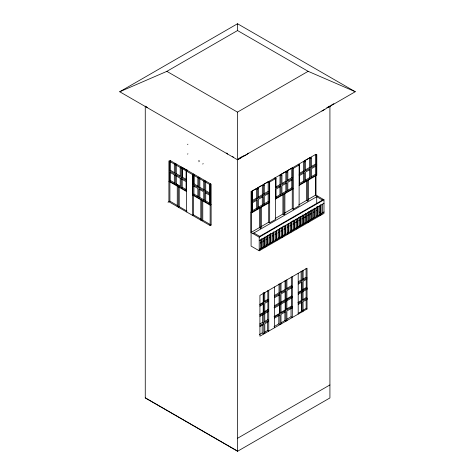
<?xml version="1.0" encoding="UTF-8"?>
<svg xmlns="http://www.w3.org/2000/svg" width="475" height="475" viewBox="0 0 475 475"><rect width="100%" height="100%" fill="white"/><g stroke="black" fill="none" stroke-linecap="round" stroke-linejoin="round"><path stroke-width="0.71" d="M260.686 248.989L322.525 213.287L322.525 204.155M239.37 158.187L238.414 159.321L241.359 157.617L242.315 156.489M248.205 153.087L247.249 154.215L244.304 155.919M328.795 106.495L327.839 107.629L330.784 105.925M119.736 91.758L237.53 23.75L355.264 91.722L237.47 159.731L119.736 91.758L166.856 71.357L237.53 30.548L308.144 71.321L355.264 91.722M166.856 71.357L237.47 112.124L308.144 71.321M187.471 144.465L187.928 144.198M187.471 154.102L187.928 153.835M175.299 163.495L174.313 164.059L174.313 173.696L169.403 170.857L169.403 161.221L170.382 160.657L170.382 170.293L174.681 172.775M169.403 170.857L170.382 170.293M181.189 168.025L182.198 167.443L187.102 170.276M176.278 173.696L176.278 164.059L175.299 164.629L175.299 174.26L176.278 173.696L179.96 175.821M198.758 160.615L199.215 160.354M198.758 161.749L199.31 161.435M187.471 170.062L186.093 170.857L186.093 180.494L181.189 177.662L181.189 166.891L180.203 167.461L180.203 177.098L175.299 174.26M181.189 178.796L181.189 187.862L186.093 190.695L186.093 181.628L169.403 171.992L169.403 181.058L170.382 180.494L174.681 182.976M187.566 170.572L186.58 171.143L186.58 211.945M169.403 181.628L170.382 181.058M202.683 164.018L203.235 163.697M181.189 177.662L182.566 176.866L182.566 168.714M179.989 186.004L176.308 183.878L175.299 184.46L175.299 175.394M193.456 173.975L192.47 174.545L192.47 215.347L193.456 214.783L193.456 195.106M193.942 174.26L192.963 174.824L192.963 184.46L197.867 187.292L197.867 177.662L198.853 177.092L198.853 187.862L203.757 190.695L203.757 181.058L204.743 180.494L204.743 191.259L209.647 194.097L210.633 193.527L210.633 183.89L209.647 184.46L209.647 194.097M181.189 187.862L182.198 187.281L186.491 189.757M198.853 178.226L199.833 177.662M192.963 184.46L193.942 183.89L198.235 186.372M242.072 156.732L243.835 155.711M326.782 107.76L327.964 107.077M331.497 105.04L333.854 103.681M321.949 111.025L324.894 109.327M168.002 202.273L169.896 201.18L177.602 205.627M204.743 181.628L205.723 181.058L205.723 190.695L210.633 193.527M198.853 187.862L199.833 187.292L204.125 189.774M192.963 194.661L197.867 197.493L197.867 188.427L192.963 185.594L192.963 194.661L193.942 194.097L198.235 196.573M204.743 191.259L205.723 190.695M198.853 198.063L203.757 200.895L203.757 191.829L198.853 188.997L198.853 198.063L199.833 197.493L204.125 199.975M209.647 195.225L210.633 194.661L210.633 203.727L209.647 204.297L204.743 201.459L204.743 192.393L209.647 195.225L209.647 204.297M204.743 201.459L205.723 200.895L210.633 203.727M251.513 201.002L251.513 191.366L256.423 188.527L257.408 189.098L258.388 188.527L258.388 198.164L263.298 195.332L263.298 185.695L264.278 185.131L264.278 194.762L269.183 191.936L269.183 182.299L276.052 178.333L276.052 187.969L280.962 185.131L280.962 175.501L281.942 174.931L281.942 184.567L286.853 181.735L286.853 172.098L285.867 171.528L280.962 174.367L281.942 174.931M263.298 185.695L262.313 185.131L257.408 187.963L258.388 188.527M269.183 182.299L268.167 181.717L263.263 184.543L264.278 185.131M292.743 168.696L291.757 168.132L286.853 170.964L287.832 171.528L287.832 181.165L292.743 178.333L292.743 168.696L299.612 164.73L299.612 174.367M310.407 158.496L309.427 157.932L304.511 160.77L305.49 161.334L305.49 170.97L310.407 168.132L310.407 158.496L311.392 157.932L311.392 167.562L316.789 164.445M308.073 199.482L315.78 195.035L323.997 199.779L323.997 213.382L259.213 250.788L251.085 246.092L251.085 191.686L315.869 154.28L316.789 154.814L316.789 175.216L299.119 185.416M202.777 200.492L202.777 220.162L201.798 220.732L201.798 200.331M251.085 191.686L252.005 192.215L252.492 191.936L252.492 201.566L257.408 198.734L257.408 189.098M286.853 172.098L287.832 171.528M299.274 173.464L303.567 170.982L303.567 161.346L304.522 161.898L305.49 161.334M311.665 166.309L315.347 164.184L315.347 154.547L316.297 155.093L316.789 154.814M263.88 193.824L268.167 191.348L269.183 191.936M252.742 200.29L256.423 198.164L257.408 198.734M258.02 197.244L262.313 194.762L263.298 195.332M275.714 187.061L280.012 184.585L280.962 185.131M282.186 183.291L285.867 181.165L286.853 181.735M287.464 180.245L291.757 177.763L292.743 178.333M305.128 170.05L309.427 167.562L310.407 168.132M210.14 225.548L210.14 184.745L168.91 160.942L168.91 201.744L210.14 225.548L211.12 224.984M299.119 174.646L304.522 171.528L304.522 161.898M299.119 175.78L304.522 172.662L304.522 181.735L299.612 184.567L299.612 175.501M316.789 165.579L311.392 168.696L311.392 177.763L316.297 174.931L316.297 165.864M257.99 207.427L262.283 204.951L263.298 205.533L263.298 196.466L258.388 199.298L258.388 208.365M263.88 204.03L268.167 201.548L269.183 202.136L269.183 193.07L264.278 195.896L264.278 204.968L269.183 202.136M252.742 210.496L256.423 208.365L257.408 208.935L257.408 199.868L252.492 202.7L252.492 211.767L263.298 205.533M275.684 197.25L279.977 194.768L280.962 195.332L280.962 186.265L276.052 189.098L276.052 198.17L280.962 195.332M282.186 193.491L285.867 191.366L286.853 191.936L286.853 182.863L281.942 185.701L281.942 194.768L286.853 191.936M287.464 190.445L291.757 187.969L292.743 188.533L292.743 179.467L287.832 182.299L287.832 191.366L292.743 188.533M299.244 183.647L303.537 181.165L304.522 181.735M305.128 180.251L309.427 177.763L310.407 178.333L310.407 169.266L305.49 172.104L305.49 181.171L310.407 178.333M311.665 176.51L315.347 174.384L316.297 174.931M323.997 199.779L259.213 237.185L251.02 232.453L251.02 212.052L251.513 211.767M251.02 212.052L252.005 212.622L269.669 202.421M275.559 199.019L293.229 188.818M251.02 232.453L259.368 227.638L260.353 228.202L261.333 227.638L261.333 207.231M260.995 226.7L268.69 222.252L269.669 222.822L275.559 219.42L275.559 178.618L274.639 178.083M275.221 218.482L282.922 214.035L283.908 214.605L284.887 214.035L284.887 193.634M284.549 213.097L292.25 208.656L293.229 209.22L299.119 205.817L299.119 165.015L298.199 164.481M298.781 204.879L306.476 200.438L307.462 201.002L308.441 200.438L308.441 180.037M252.914 233.546L317.704 196.145M323.511 199.494L259.7 236.336L253.893 232.982M259.213 240.706L323.997 203.306M260.306 242.986L262.23 241.876M263.512 241.14L264.795 240.398M266.077 239.655L267.36 238.919M269.283 237.809L270.566 237.067M272.49 235.956L273.766 235.214M275.049 234.478L276.973 233.368M278.255 232.625L279.538 231.883M280.82 231.147L282.103 230.405M284.026 229.294L285.309 228.552M287.233 227.442L288.515 226.706M289.798 225.963L291.721 224.853M292.998 224.111L294.28 223.375M295.563 222.632L296.845 221.89M298.769 220.78L300.052 220.044M301.975 218.933L303.258 218.191M304.54 217.449L305.823 216.713M307.747 215.602L309.029 214.86M310.312 214.118L311.594 213.382M313.512 212.272L314.794 211.529M259.213 249.345L261.666 247.855L261.666 238.723L262.158 239.008L262.158 248.14L261.666 247.855M263.631 246.721L264.611 246.157L264.611 237.025L265.103 237.31L265.103 246.436L264.611 246.157M267.556 244.459L268.048 244.738L268.048 235.606L267.556 235.327L267.556 244.453L266.083 245.308L266.576 245.587L266.576 236.461L266.083 236.176M270.501 242.755L270.993 243.04L270.993 233.908L270.501 233.623L270.501 242.755L269.028 243.604L269.521 243.889L269.521 234.757L269.028 234.472M272.466 241.621L273.446 241.057L273.446 231.925L273.938 232.21L273.938 241.336L273.446 241.057M275.417 239.917L276.402 239.347L276.402 230.921M279.348 237.648L279.834 237.933L279.834 228.802L279.348 228.517L279.348 237.648L277.875 238.498L278.362 238.783L278.362 229.651L277.875 229.366M282.293 227.519L282.293 235.95L280.82 236.799L281.307 237.084L281.307 227.953L280.82 227.667M285.232 225.12L285.232 234.246L283.759 235.101L284.252 235.38L284.252 226.248L283.759 225.969M287.197 233.118L288.177 232.548L288.177 223.416L288.669 223.701L288.669 232.833L288.177 232.548M290.142 231.414L291.122 230.85L291.122 221.718M294.067 220.02L294.067 229.146L292.594 230.001L293.087 230.28L293.087 221.148L292.594 220.869M297.006 218.322L297.493 218.607L297.493 227.739L297.006 227.454L295.539 228.297L296.032 228.582L296.032 219.45L295.539 219.165M300.438 216.909L300.438 226.035L299.951 225.756L298.478 226.605L298.965 226.89L298.965 217.758L298.478 217.473M301.91 224.622L302.896 224.052L303.382 224.337L303.382 215.205L302.896 214.92L302.896 224.052M304.855 222.917L305.841 222.353L306.327 222.638L306.327 213.507M307.8 221.219L308.786 220.655L309.272 220.934L309.272 211.803L308.786 211.523L308.786 220.655M311.731 209.819L312.218 210.104L312.218 219.236L311.731 218.951L310.258 219.806L310.745 220.085L310.745 210.953L310.258 210.674M315.162 208.406L315.162 217.538L314.676 217.253L313.203 218.102L313.69 218.387L313.69 209.255L313.203 208.97M316.635 216.119L317.621 215.555L318.108 215.834L318.108 206.702L317.621 206.423L317.621 215.555M319.58 214.421L320.566 213.851L321.053 214.136L321.053 205.004M322.525 212.788L323.997 211.939M264.189 247.451L266.113 246.341M275.732 240.789L277.014 240.047M281.497 237.458L282.779 236.716M287.268 234.127L288.551 233.385M290.474 232.275L291.757 231.539M296.246 228.944L297.522 228.208M307.782 222.282L309.065 221.546M319.319 215.62L321.242 214.51M264.824 292.564L263.779 293.099L263.779 302.729L259.92 305.033M274.229 295.604L279.027 292.832L280.012 293.396L280.042 283.783M298.312 281.699L301.114 280.078L302.13 280.666L302.13 271.029M264.468 301.346L267.829 299.404L268.719 299.915M286.532 288.539L291.329 285.766L292.309 286.33M302.717 279.223L306.084 277.281L307.034 277.833L303.109 280.096L303.109 270.465M280.778 292L285.071 289.518L285.902 289.999L285.932 280.381M259.837 304.338L263.197 302.397L263.779 302.729M268.69 299.897L264.765 302.165L264.765 292.529M274.609 296.513L280.012 293.396M285.902 289.999L280.992 292.832L281.022 283.213M298.199 282.934L302.13 280.666M274.609 297.647L280.012 294.53L280.012 303.602L279.092 303.068L274.289 305.841M292.309 287.464L286.882 290.563L286.882 299.63M298.199 284.068L302.13 281.8L302.13 290.866L301.542 290.528L298.181 292.475M307.034 278.962L303.109 281.23L303.109 290.302L302.13 290.866M264.527 311.582L267.894 309.641L267.894 300.574M280.808 302.219L285.101 299.737L285.902 300.2L285.902 291.133L280.992 293.966L280.992 303.032M302.842 289.495L306.209 287.553L307.034 288.034M286.746 298.864L291.543 296.091L292.309 296.531M259.837 314.539L263.197 312.598L263.779 312.936L263.779 303.863L259.92 306.167M268.69 310.098L259.92 315.234M274.609 306.719L292.279 296.513L292.279 297.647L274.609 307.848L274.057 307.533M307.034 289.168L298.199 294.268M259.718 324.027L262.527 322.406L263.815 323.154L263.779 314.064M264.343 321.676L267.71 319.734L268.719 320.316L264.795 322.584L264.765 313.5M286.591 308.976L291.389 306.203L292.309 306.737M297.902 302.516L301.269 300.574L302.064 301.031L302.064 291.965M302.747 299.648L306.114 297.7L307.034 298.235M280.868 312.455L285.166 309.973L285.902 310.401L285.902 301.334M280.012 313.803L279.46 313.482L274.057 316.599L274.609 316.92L280.012 313.803L280.012 304.736M302.064 301.031L298.199 303.335M259.92 325.434L263.815 323.154M285.902 310.401L280.992 313.233L280.992 304.166M302.064 311.802L302.064 302.165L298.199 304.469M307.034 299.369L303.05 301.601L303.109 311.267M259.92 326.568L263.815 324.288L263.815 333.919L262.188 332.981L259.38 334.602M268.719 321.45L264.795 323.718L264.824 333.373M274.609 318.054L280.012 314.937L280.012 324.567L278.813 323.879L274.016 326.652M292.309 307.865L286.882 310.965L286.912 320.619M286.853 319.2L291.05 316.777L292.309 317.502L292.309 276.699M264.284 332.411L267.645 330.469L268.749 331.105L268.749 290.296M281.206 322.709L284.887 320.583L285.932 321.189M302.783 310.43L306.143 308.489L307.034 308.999L307.034 268.197L259.92 295.402L259.92 336.205L307.034 308.999M298.116 313.405L301.483 311.463L302.13 311.838M237.589 438.253L329.923 384.94M145.261 106.103L145.261 397.943L237.589 451.25L329.923 397.943L329.923 105.824M239.845 157.623L241.484 157.071M310.442 157.379L311.392 157.932M315.347 164.184L316.297 164.73L316.297 155.093M298.662 164.184L299.612 164.73M303.567 170.982L304.522 171.528M292.309 167.883L293.229 168.411L293.229 209.22M280.962 175.501L280.012 174.948L280.012 184.585M322.525 200.064L316.718 196.709L316.718 203.205M275.102 177.781L276.052 178.333M268.749 181.486L269.669 182.014L269.669 222.822M316.718 210.419L317.882 211.09M319.622 212.093L320.785 212.764M251.513 191.366L252.492 191.936M169.896 160.372L211.12 184.175L211.12 225.055L202.777 220.162M291.122 230.85L291.614 231.135L291.614 222.003M282.293 226.818L282.779 227.103L282.779 236.229L282.293 235.95M285.232 234.252L285.724 234.531L285.724 225.399M186.491 179.556L182.168 177.098L182.198 167.443M276.402 239.352L276.889 239.632L276.889 230.5M176.771 184.745L178.244 185.594M209.92 203.888L211.12 204.577L210.14 205.147L192.47 194.946M169.403 181.058L180.203 187.298L180.203 178.226M168.91 181.343L186.58 191.544M178.772 206.376L187.019 211.138M193.361 214.801L201.157 219.23M286.912 279.817L286.882 289.429L292.279 286.312L292.279 287.446M298.199 293.134L306.975 287.998L306.975 289.132M302.064 302.165L301.483 301.827L301.483 311.463M274.639 286.9L274.639 327.702M263.197 292.76L263.845 293.134M268.719 301.049L264.765 303.299L264.765 312.366M267.526 309.427L268.719 310.116M268.719 311.25L259.92 316.368M280.992 324.003L280.992 314.367L285.902 311.535L285.902 321.171M145.261 397.801L237.589 451.108M294.067 229.146L294.559 229.431L294.559 220.299M232.649 156.37L233.605 157.498M226.759 152.968L227.715 154.102M146.264 106.495L147.22 107.629M260.686 249.933L260.686 239.857M320.566 204.719L320.566 213.851M319.58 205.853L319.58 214.985M316.718 206.809L316.635 216.689M315.869 175.412L315.869 195.088M315.78 175.358L315.78 195.035M315.347 166.013L315.347 174.384M314.676 208.121L314.676 217.253M311.731 210.526L311.731 218.951M309.427 157.932L309.427 167.562M309.427 169.397L309.427 177.763M307.8 212.658L307.8 221.789M307.462 180.601L307.462 201.002M306.975 299.333L306.975 298.199L303.05 300.467L303.05 291.395M306.476 180.761L306.476 200.438M306.209 279.181L306.209 287.553M306.143 299.594L306.143 308.489M306.084 268.387L306.084 277.281M306.114 289.334L306.114 297.7M305.841 213.222L305.841 222.353M304.855 214.356L304.855 223.487M303.537 172.793L303.537 181.165M301.91 216.054L301.91 225.186M301.542 282.162L301.542 290.528M301.269 292.202L301.269 300.574M301.114 271.189L301.114 280.078M299.951 216.624L299.951 225.756M298.199 273.297L298.199 314.1M297.006 219.023L297.006 227.454M292.25 188.979L292.25 208.656M292.279 307.853L292.279 306.719L286.882 309.837L286.882 300.764M291.757 168.132L291.757 177.763M291.757 179.598L291.757 187.969M291.543 287.719L291.543 296.091M291.329 276.872L291.329 285.766M291.389 297.831L291.389 306.203M291.05 307.883L291.05 316.777M290.142 222.852L290.142 231.984M287.197 224.55L287.197 233.682M285.867 171.528L285.867 181.165M285.867 182.994L285.867 191.366M285.166 301.607L285.166 309.973M285.071 280.624L285.071 289.518M285.101 291.371L285.101 299.737M284.887 311.689L284.887 320.583M283.908 194.198L283.908 214.605M282.922 194.364L282.922 214.035M279.977 186.396L279.977 194.768M279.46 304.416L279.46 313.482M279.027 283.937L279.027 292.832M279.092 294.696L279.092 303.068M278.813 314.984L278.813 323.879M275.417 231.355L275.417 240.481M272.466 233.059L272.466 242.191M268.69 202.582L268.69 222.252M268.167 181.717L268.167 191.348M268.167 193.183L268.167 201.548M267.829 290.51L267.829 299.404M267.71 311.363L267.71 319.734M267.645 321.575L267.645 330.469M263.631 238.159L263.631 247.291M263.197 293.502L263.197 302.397M263.197 303.531L263.197 312.598M262.527 314.04L262.527 322.406M262.313 185.131L262.313 194.762M262.283 196.579L262.283 204.951M262.188 324.829L262.188 332.981M260.353 207.801L260.353 228.202M259.368 207.961L259.368 227.638M259.213 237.185L259.213 250.788M256.423 188.527L256.423 198.164M256.423 199.999L256.423 208.365M252.005 192.215L252.005 212.622M251.513 202.136L251.513 211.203M237.589 159.469L237.589 451.25M237.53 23.75L237.53 30.548M237.47 112.124L237.47 159.731M205.723 192.523L205.723 200.895M200.812 199.761L200.812 220.162M199.833 178.398L199.833 187.292M199.833 189.127L199.833 197.493M193.942 185.725L193.942 194.097M182.198 179.603L182.198 187.281M179.223 186.889L179.223 206.566L178.244 207.13L178.244 186.728M177.258 186.164L177.258 206.566M176.308 175.507L176.308 183.878M174.313 174.83L174.313 183.896M170.382 172.122L170.382 180.494M169.896 181.503L169.896 201.252M193.942 183.89L193.942 175.002L193.913 183.908"/></g></svg>
